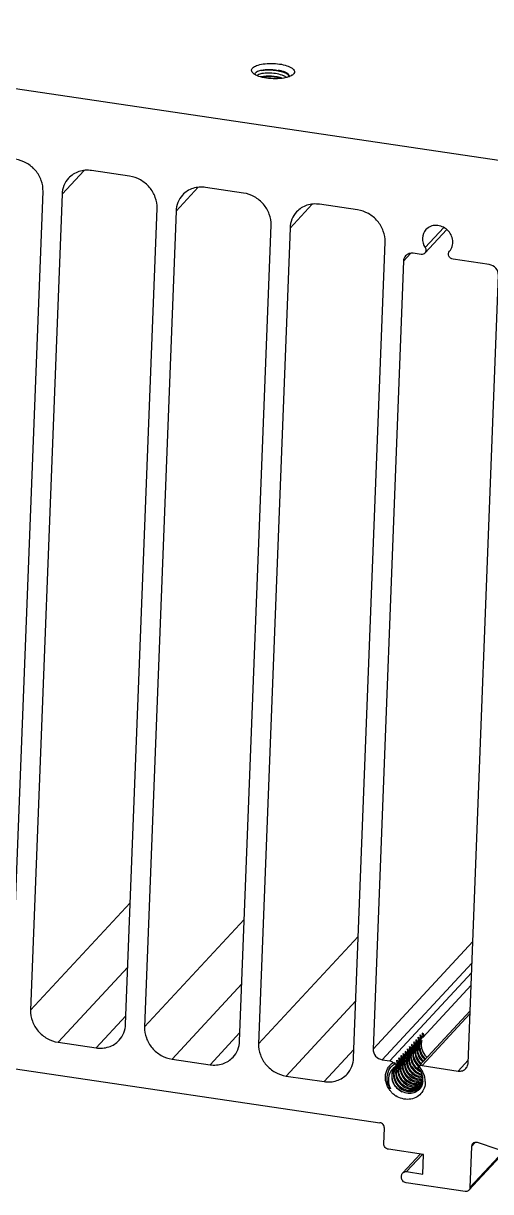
# Model space of a CAD drawing. Extents: x -425 to 6552, y -3049 to 3105.
# Drawn here: x 223.07 to 241.79, y -2749.71 to -2702.91 of the extents above; entities that cross this region are included whole.
import ezdxf

# ---------------------------------------------------------------- set-up
doc = ezdxf.new("R2010")
doc.units = 0
doc.layers.get('0').update_dxf_attribs({"linetype": 'CONTINUOUS'})

msp = doc.modelspace()

# ---------------------------------------------------------------- linework, layer by layer
at = {"color": 7, "linetype": 'CONTINUOUS'}
for p, q in [((245.513, -2708.902), (194.127, -2701.299)), ((233.889, -2704.938), (233.861, -2704.964)), ((224.617, -2709.754), (225.504, -2708.799)), ((227.325, -2709.028), (225.803, -2708.803)), ((229.185, -2710.43), (230.072, -2709.475)), ((231.893, -2709.704), (230.37, -2709.479)), ((222.598, -2742.325), (223.856, -2709.642)), ((224.617, -2709.754), (223.359, -2742.438)), ((227.165, -2743.001), (228.424, -2710.318)), ((229.185, -2710.43), (227.926, -2743.114)), ((233.753, -2711.106), (234.639, -2710.151)), ((236.46, -2710.38), (234.938, -2710.155)), ((231.733, -2743.677), (232.991, -2710.993)), ((233.753, -2711.106), (232.494, -2743.789)), ((239.153, -2712.113), (240.033, -2711.166)), ((239.164, -2711.889), (239.912, -2711.083)), ((236.3, -2744.353), (237.559, -2711.669)), ((238.295, -2712.436), (238.589, -2712.119)), ((238.999, -2712.164), (238.69, -2712.118)), ((241.735, -2712.569), (240.284, -2712.354)), ((238.295, -2712.436), (237.08, -2743.998)), ((240.886, -2744.562), (242.102, -2712.999)), ((223.359, -2742.438), (227.353, -2738.135)), ((227.926, -2743.114), (231.92, -2738.811)), ((232.494, -2743.789), (236.488, -2739.486)), ((237.08, -2743.998), (241.073, -2739.695)), ((224.458, -2743.727), (227.253, -2740.715)), ((237.446, -2744.428), (241.04, -2740.556)), ((199.285, -2741.318), (237.349, -2746.95)), ((229.025, -2744.403), (231.821, -2741.391)), ((237.755, -2744.474), (241.025, -2740.951)), ((239.066, -2743.535), (241.006, -2741.444)), ((233.593, -2745.079), (236.388, -2742.067)), ((225.98, -2743.953), (227.178, -2742.662)), ((238.933, -2744.664), (240.966, -2742.473)), ((239.04, -2744.664), (240.962, -2742.593)), ((224.458, -2743.727), (225.98, -2743.953)), ((230.548, -2744.628), (231.746, -2743.338)), ((238.977, -2743.717), (239.033, -2743.656)), ((235.115, -2745.304), (236.314, -2744.013)), ((229.025, -2744.403), (230.548, -2744.628)), ((237.446, -2744.428), (237.755, -2744.474)), ((239.04, -2744.664), (240.491, -2744.879)), ((240.491, -2744.879), (240.89, -2744.449)), ((233.593, -2745.079), (235.115, -2745.304)), ((237.508, -2747.799), (237.532, -2747.164)), ((241.026, -2747.897), (240.962, -2749.55)), ((241.026, -2747.897), (241.173, -2747.738)), ((244.701, -2748.921), (241.259, -2747.747)), ((239.099, -2748.223), (237.691, -2748.014)), ((238.268, -2748.962), (238.972, -2748.204)), ((238.422, -2748.911), (239.065, -2748.218)), ((239.069, -2749.007), (239.099, -2748.223)), ((240.918, -2749.658), (242.348, -2748.118)), ((240.962, -2749.55), (242.305, -2748.103)), ((238.221, -2749.145), (238.224, -2749.07)), ((240.764, -2749.709), (238.404, -2749.36)), ((238.422, -2748.911), (239.069, -2749.007))]:
    msp.add_line(p, q, dxfattribs=at)
for centre, radius, start, end in [((232.501, -2704.657), 0.336, 227.042, 230.5101), ((233.15, -2705.857), 1.074, 71.3707, 75.0845), ((232.753, -2705.741), 0.723, 103.5288, 105.7057), ((232.808, -2706.453), 1.417, 97.8825, 98.9152), ((233.1, -2705.918), 0.991, 66.3697, 70.0928), ((233.327, -2705.476), 0.493, 54.9294, 56.7134), ((233.649, -2704.697), 0.341, 304.6577, 308.5224), ((238.452, -2743.797), 0.272, 11.0944, 18.2048), ((238.437, -2743.8), 0.287, 4.5144, 11.1139), ((238.537, -2743.705), 0.272, 11.0944, 18.2048), ((238.522, -2743.708), 0.287, 4.5144, 11.1139), ((238.518, -2743.708), 0.292, 358.1952, 4.5278), ((239.302, -2744.083), 0.546, 138.2191, 145.6868), ((239.405, -2744.002), 0.567, 153.7167, 161.2635), ((238.623, -2743.612), 0.272, 11.0944, 18.2048), ((238.608, -2743.615), 0.287, 4.5144, 11.1139), ((238.603, -2743.616), 0.292, 358.1952, 4.5278), ((238.78, -2743.616), 0.155, 318.1611, 326.9973), ((239.401, -2743.999), 0.562, 146.0957, 153.7205), ((239.388, -2743.991), 0.546, 138.2236, 146.0998), ((239.537, -2743.883), 0.584, 163.4922, 171.0088), ((238.708, -2743.52), 0.272, 11.0944, 18.2048), ((238.693, -2743.523), 0.287, 4.5144, 11.1139), ((238.689, -2743.524), 0.292, 358.1952, 4.5278), ((238.865, -2743.524), 0.155, 318.1611, 326.9973), ((239.623, -2743.827), 0.615, 170.9987, 178.1408), ((239.593, -2743.822), 0.584, 163.4922, 171.0088), ((238.794, -2743.428), 0.272, 11.0944, 18.2048), ((238.776, -2743.432), 0.29, 358.1774, 11.0788), ((238.95, -2743.431), 0.156, 318.1759, 324.9373), ((239.852, -2743.795), 0.0818, 140.9079, 151.2893), ((239.937, -2743.703), 0.0818, 140.9079, 151.2893), ((240.022, -2743.611), 0.0818, 140.9079, 151.2893), ((240.108, -2743.518), 0.0818, 140.9079, 151.2893), ((238.024, -2744.257), 0.272, 11.0944, 18.2048), ((238.01, -2744.26), 0.287, 4.5144, 11.1139), ((238.111, -2744.165), 0.271, 12.9465, 18.2282), ((238.1, -2744.167), 0.282, 7.9361, 12.9542), ((238.094, -2744.168), 0.288, 3.0847, 7.9421), ((238.875, -2744.543), 0.546, 138.2199, 145.7726), ((238.973, -2744.46), 0.562, 145.0055, 158.2712), ((238.195, -2744.073), 0.272, 11.0944, 18.2048), ((238.178, -2744.076), 0.29, 358.1774, 11.0788), ((238.352, -2744.076), 0.155, 318.1611, 326.9973), ((239.006, -2744.43), 0.566, 153.1661, 160.5605), ((239.074, -2744.373), 0.578, 160.5947, 167.9265), ((238.961, -2744.451), 0.547, 138.2125, 144.98), ((239.125, -2744.347), 0.601, 167.9059, 175.0184), ((239.062, -2744.369), 0.566, 153.1661, 160.5605), ((239.103, -2744.342), 0.578, 160.5913, 167.9046), ((238.282, -2743.981), 0.271, 12.9553, 18.2283), ((238.271, -2743.983), 0.282, 7.9501, 12.963), ((238.265, -2743.984), 0.288, 3.1011, 7.9561), ((238.438, -2743.984), 0.155, 318.161, 327.0537), ((239.058, -2744.367), 0.561, 145.7706, 153.1691), ((239.092, -2744.338), 0.566, 153.1693, 160.5574), ((239.182, -2744.286), 0.601, 167.9059, 175.0184), ((239.046, -2744.359), 0.546, 138.2199, 145.7737), ((239.159, -2744.281), 0.578, 160.5913, 167.9046), ((239.231, -2744.256), 0.621, 175.7737, 182.7268), ((239.216, -2744.255), 0.606, 171.3808, 175.7633), ((239.148, -2744.277), 0.566, 153.1693, 160.5574), ((239.206, -2744.254), 0.595, 168.6426, 171.3757), ((239.19, -2744.25), 0.579, 161.2794, 168.6624), ((238.366, -2743.889), 0.272, 11.0944, 18.2048), ((238.351, -2743.892), 0.287, 4.5144, 11.1139), ((238.347, -2743.892), 0.292, 358.1952, 4.5278), ((238.523, -2743.892), 0.155, 318.1611, 326.9973), ((239.178, -2744.247), 0.567, 153.7025, 161.244), ((239.144, -2744.275), 0.561, 145.7751, 153.1724), ((239.287, -2744.195), 0.621, 175.7737, 182.7268), ((239.269, -2744.194), 0.602, 168.6634, 175.774), ((239.246, -2744.189), 0.579, 161.2794, 168.6624), ((239.132, -2744.267), 0.546, 138.2201, 145.7782), ((239.313, -2744.164), 0.617, 174.6337, 181.5462), ((239.234, -2744.186), 0.567, 153.7025, 161.244), ((239.295, -2744.162), 0.6, 167.5837, 174.6338), ((239.273, -2744.157), 0.577, 160.3396, 167.5824), ((238.432, -2743.8), 0.292, 358.1952, 4.5278), ((238.609, -2743.8), 0.155, 318.1611, 326.9973), ((239.23, -2744.184), 0.562, 146.0878, 153.7063), ((239.369, -2744.103), 0.617, 174.6337, 181.5462), ((239.392, -2744.102), 0.64, 181.566, 188.2824), ((239.352, -2744.101), 0.6, 167.5837, 174.6338), ((239.217, -2744.175), 0.546, 138.2235, 146.0919), ((239.33, -2744.097), 0.577, 160.3396, 167.5824), ((239.402, -2744.072), 0.621, 175.8004, 182.7552), ((239.425, -2744.071), 0.644, 182.7747, 189.5253), ((239.384, -2744.071), 0.603, 168.6872, 175.8007), ((239.318, -2744.093), 0.565, 152.9968, 160.3067), ((239.361, -2744.066), 0.579, 161.2989, 168.6862), ((238.694, -2743.708), 0.155, 318.1611, 326.9973), ((239.349, -2744.062), 0.567, 153.7167, 161.2635), ((239.314, -2744.091), 0.56, 145.6839, 152.9997), ((239.458, -2744.011), 0.621, 175.8004, 182.7552), ((239.481, -2744.01), 0.644, 182.7747, 189.5253), ((239.44, -2744.01), 0.603, 168.6872, 175.8007), ((239.417, -2744.005), 0.579, 161.2989, 168.6862), ((239.485, -2743.98), 0.618, 175.023, 182.0215), ((239.508, -2743.979), 0.641, 182.0419, 188.8452), ((239.467, -2743.978), 0.601, 167.899, 175.0232), ((239.445, -2743.973), 0.578, 160.5778, 167.8977), ((239.541, -2743.919), 0.618, 175.023, 182.0215), ((239.564, -2743.918), 0.641, 182.0419, 188.8452), ((239.524, -2743.917), 0.601, 167.899, 175.0232), ((239.6, -2743.886), 0.648, 185.1293, 191.8781), ((239.424, -2744.255), 0.0818, 140.9085, 151.3392), ((239.51, -2744.163), 0.0818, 140.9079, 151.2893), ((239.595, -2744.071), 0.0818, 140.9087, 151.3506), ((239.681, -2743.979), 0.0818, 140.9079, 151.2893), ((239.766, -2743.887), 0.0818, 140.9079, 151.2893), ((238.25, -2745.109), 0.673, 137.9641, 145.2825), ((238.254, -2745.114), 0.679, 124.2276, 137.9534), ((238.249, -2745.107), 0.67, 122.9877, 124.1941), ((238.283, -2745.127), 0.632, 121.5589, 125.0032), ((238.316, -2745.196), 0.609, 123.2173, 130.406), ((237.678, -2744.627), 0.277, 8.0239, 18.1824), ((237.869, -2744.643), 0.122, 339.3692, 347.1504), ((238.448, -2745.004), 0.546, 138.2215, 145.9095), ((238.55, -2744.922), 0.566, 153.2014, 160.6428), ((237.768, -2744.533), 0.272, 11.0944, 18.2048), ((237.753, -2744.536), 0.287, 4.5144, 11.1139), ((237.924, -2744.536), 0.156, 318.1759, 324.9373), ((238.545, -2744.92), 0.561, 145.7786, 153.2044), ((238.579, -2744.891), 0.566, 153.6038, 160.5234), ((238.533, -2744.912), 0.546, 138.22, 145.7815), ((238.646, -2744.834), 0.577, 160.5567, 167.8599), ((238.699, -2744.807), 0.601, 168.0609, 175.27), ((238.635, -2744.83), 0.566, 153.1458, 160.523), ((238.676, -2744.802), 0.578, 160.6659, 168.0595), ((237.853, -2744.441), 0.272, 11.0944, 18.2048), ((237.839, -2744.444), 0.287, 4.5144, 11.1139), ((237.834, -2744.445), 0.292, 358.1952, 4.5278), ((238.011, -2744.444), 0.155, 318.1611, 326.9973), ((238.631, -2744.828), 0.561, 145.7628, 153.1489), ((238.664, -2744.799), 0.566, 153.1938, 160.631), ((238.755, -2744.746), 0.601, 168.0609, 175.2701), ((238.619, -2744.82), 0.546, 138.2199, 145.7658), ((238.732, -2744.742), 0.578, 160.666, 168.0596), ((238.801, -2744.716), 0.618, 174.957, 181.9239), ((238.783, -2744.715), 0.6, 167.8556, 174.9572), ((238.721, -2744.738), 0.566, 153.1938, 160.631), ((238.761, -2744.71), 0.577, 160.553, 167.8543), ((237.94, -2744.349), 0.271, 12.937, 18.2281), ((237.929, -2744.351), 0.282, 7.9208, 12.9447), ((237.923, -2744.352), 0.288, 3.0666, 7.9269), ((238.096, -2744.352), 0.155, 318.1608, 327.1516), ((238.716, -2744.736), 0.561, 145.7748, 153.1968), ((238.75, -2744.707), 0.566, 153.1436, 160.5194), ((238.857, -2744.656), 0.618, 174.957, 181.9239), ((238.88, -2744.655), 0.641, 181.9442, 188.7231), ((238.84, -2744.654), 0.6, 167.8556, 174.9572), ((238.704, -2744.727), 0.546, 138.22, 145.7777), ((238.817, -2744.649), 0.577, 160.553, 167.8543), ((238.887, -2744.624), 0.618, 175.0563, 182.032), ((238.909, -2744.623), 0.641, 182.0519, 188.7922), ((238.869, -2744.623), 0.601, 167.9241, 175.0567), ((238.806, -2744.646), 0.566, 153.1436, 160.5194), ((238.846, -2744.618), 0.578, 160.5919, 167.9229), ((238.005, -2744.261), 0.292, 358.1952, 4.5278), ((238.182, -2744.26), 0.155, 318.1611, 326.9973), ((238.802, -2744.643), 0.561, 145.7618, 153.1467), ((238.835, -2744.614), 0.566, 153.1642, 160.5577), ((238.943, -2744.564), 0.618, 175.0563, 182.032), ((238.966, -2744.563), 0.641, 182.0519, 188.7922), ((238.925, -2744.562), 0.601, 167.9241, 175.0567), ((238.79, -2744.635), 0.546, 138.2199, 145.7649), ((238.903, -2744.557), 0.578, 160.5919, 167.9229), ((238.961, -2744.532), 0.607, 171.3161, 177.6315), ((238.98, -2744.532), 0.626, 177.6452, 183.8167), ((239.002, -2744.531), 0.648, 183.8146, 189.8298), ((238.891, -2744.554), 0.566, 153.1642, 160.5577), ((238.267, -2744.168), 0.155, 318.1609, 327.1027), ((238.887, -2744.551), 0.561, 145.7696, 153.1672), ((239.036, -2744.472), 0.626, 177.6452, 183.8167), ((239.017, -2744.471), 0.607, 171.3161, 177.6315), ((239.058, -2744.47), 0.648, 183.8146, 189.8298), ((239.002, -2744.469), 0.592, 164.8878, 171.3159), ((239.072, -2744.468), 0.662, 189.8275, 195.7624), ((238.983, -2744.463), 0.572, 158.3008, 164.8865), ((239.058, -2744.44), 0.618, 175.0606, 182.0373), ((239.08, -2744.439), 0.641, 182.0572, 188.7996), ((239.04, -2744.439), 0.601, 167.9278, 175.061), ((239.114, -2744.433), 0.676, 188.8404, 201.8033), ((239.017, -2744.434), 0.578, 160.5947, 167.9265), ((239.114, -2744.379), 0.618, 175.0606, 182.0373), ((239.137, -2744.378), 0.641, 182.0572, 188.7996), ((239.096, -2744.378), 0.601, 167.9278, 175.061), ((239.171, -2744.373), 0.676, 188.8404, 201.8033), ((239.143, -2744.348), 0.618, 175.0182, 181.9955), ((239.166, -2744.347), 0.641, 182.016, 188.8036), ((239.2, -2744.36), 0.707, 201.8521, 214.5339), ((239.199, -2744.287), 0.618, 175.0182, 181.9955), ((239.222, -2744.286), 0.641, 182.016, 188.8036), ((239.235, -2744.327), 0.713, 208.2782, 233.3516), ((239.31, -2744.194), 0.644, 182.7463, 189.4966), ((239.344, -2744.188), 0.678, 189.5358, 202.5049), ((239.383, -2744.153), 0.689, 194.844, 207.5842), ((239.407, -2744.14), 0.716, 207.5779, 227.96), ((239.463, -2744.08), 0.716, 213.7622, 227.4517), ((239.493, -2744.048), 0.716, 215.17, 227.7525), ((239.004, -2744.825), 0.161, 121.3278, 126.9306), ((238.997, -2744.716), 0.0818, 140.9079, 151.2893), ((239.011, -2744.851), 0.189, 89.1195, 96.4696), ((239.578, -2743.956), 0.716, 215.0775, 228.0494), ((239.082, -2744.624), 0.0818, 140.9079, 151.2893), ((239.549, -2743.987), 0.716, 221.4658, 227.7525), ((239.011, -2744.856), 0.194, 81.5778, 89.1283), ((239.665, -2743.864), 0.717, 217.3295, 223.5794), ((239.168, -2744.531), 0.0818, 140.9079, 151.2893), ((239.662, -2743.866), 0.713, 223.5936, 227.9334), ((239.721, -2743.803), 0.717, 217.3295, 223.5794), ((239.253, -2744.439), 0.0818, 140.9079, 151.2893), ((239.718, -2743.806), 0.713, 223.5935, 227.8482), ((239.339, -2744.347), 0.0818, 140.9079, 151.2893), ((238.337, -2745.215), 0.637, 144.7589, 151.9898), ((238.328, -2745.209), 0.627, 130.4333, 144.7173), ((238.339, -2745.069), 0.51, 138.2503, 145.1409), ((238.465, -2745.014), 0.566, 153.3895, 160.8358), ((238.46, -2745.012), 0.561, 145.906, 153.3929), ((238.493, -2744.983), 0.566, 153.2014, 160.6428), ((238.602, -2744.932), 0.619, 175.291, 182.3571), ((238.584, -2744.931), 0.601, 168.0776, 175.2915), ((238.561, -2744.926), 0.578, 160.6778, 168.0763), ((238.63, -2744.901), 0.618, 174.9646, 181.9331), ((238.686, -2744.84), 0.618, 174.9646, 181.9331), ((238.709, -2744.839), 0.641, 181.9535, 188.7333), ((238.669, -2744.838), 0.6, 167.8612, 174.9648), ((238.717, -2744.809), 0.619, 175.2695, 182.3322), ((238.74, -2744.807), 0.642, 182.3531, 189.1938), ((238.773, -2744.748), 0.619, 175.2696, 182.3324), ((238.796, -2744.747), 0.642, 182.3532, 189.194), ((238.824, -2744.715), 0.641, 181.9442, 188.7231), ((239.125, -2744.445), 0.72, 212.9489, 224.579), ((239.152, -2744.415), 0.718, 220.8931, 233.8143), ((239.12, -2744.451), 0.713, 224.5429, 232.59), ((239.207, -2744.356), 0.716, 214.5231, 233.8265), ((239.113, -2744.459), 0.702, 232.6171, 236.3847), ((239.136, -2744.438), 0.69, 233.799, 245.7133), ((239.321, -2744.233), 0.715, 221.4391, 233.995), ((239.196, -2744.372), 0.697, 233.8171, 240.4098), ((239.226, -2744.339), 0.698, 233.3366, 239.7089), ((239.186, -2744.388), 0.677, 240.429, 247.0775), ((239.282, -2744.278), 0.698, 233.3366, 239.7089), ((239.087, -2744.517), 0.638, 250.1207, 260.9119), ((239.217, -2744.354), 0.68, 239.7274, 245.4829), ((238.303, -2745.279), 0.784, 35.3431, 42.2301), ((238.925, -2744.732), 0.04, 137.1566, 145.7529), ((239.311, -2744.247), 0.698, 233.9908, 239.6576), ((238.248, -2745.357), 0.933, 33.0168, 45.0775), ((239.182, -2744.398), 0.666, 247.0866, 249.6562), ((239.273, -2744.294), 0.68, 239.726, 246.1886), ((239.208, -2744.373), 0.659, 245.452, 255.1128), ((238.307, -2745.276), 0.78, 32.7331, 35.3449), ((239.174, -2744.421), 0.642, 249.6116, 258.9798), ((238.314, -2745.271), 0.771, 30.813, 32.7324), ((238.321, -2745.267), 0.763, 29.3656, 30.8123), ((238.337, -2745.258), 0.745, 24.9661, 29.3784), ((239.08, -2744.556), 0.599, 260.9497, 267.4509), ((238.359, -2745.248), 0.721, 18.9494, 24.9616), ((238.268, -2745.344), 0.91, 27.0439, 33.0285), ((238.381, -2745.241), 0.697, 12.8289, 18.9529), ((239.079, -2744.576), 0.578, 267.4839, 269.3781), ((238.413, -2745.233), 0.665, 6.5224, 12.8318), ((238.441, -2745.23), 0.636, 0.0443, 6.5069), ((238.292, -2745.332), 0.883, 20.8267, 27.0267), ((238.312, -2745.324), 0.862, 14.4581, 20.831), ((238.344, -2745.316), 0.828, 7.9943, 14.4614), ((238.824, -2744.831), 0.6, 260.4653, 267.4318), ((238.766, -2744.915), 0.576, 267.4277, 274.5722), ((238.823, -2744.855), 0.576, 267.4285, 274.5735), ((238.91, -2744.735), 0.604, 259.4528, 266.5042), ((238.769, -2744.946), 0.545, 274.5697, 282.0086), ((238.852, -2744.82), 0.58, 266.5004, 273.7485), ((238.664, -2745.108), 0.506, 289.7225, 297.5432), ((238.744, -2744.999), 0.523, 281.3842, 289.2682), ((238.693, -2745.075), 0.507, 289.2716, 297.3331), ((238.773, -2744.97), 0.521, 282.0384, 289.7157), ((238.854, -2744.852), 0.548, 273.7453, 281.3268), ((238.994, -2744.648), 0.598, 260.7179, 267.7548), ((238.937, -2744.733), 0.575, 267.7522, 274.9056), ((238.749, -2745.015), 0.507, 289.2716, 297.3331), ((238.592, -2745.223), 0.479, 317.1325, 319.572), ((238.779, -2744.984), 0.506, 289.7193, 297.5413), ((238.858, -2744.876), 0.523, 281.3584, 289.2476), ((238.994, -2744.672), 0.575, 267.7522, 274.9056), ((238.756, -2745.028), 0.492, 297.3544, 301.898), ((238.94, -2744.763), 0.544, 274.9034, 282.3434), ((239.023, -2744.643), 0.572, 267.4701, 274.1615), ((238.834, -2744.92), 0.509, 289.7316, 294.1785), ((238.914, -2744.814), 0.524, 281.3635, 287.4326), ((238.862, -2744.886), 0.513, 289.2685, 291.5485), ((238.995, -2744.694), 0.552, 274.9295, 278.5486), ((238.466, -2745.23), 0.612, 353.4452, 0.0462), ((238.374, -2745.312), 0.798, 1.3554, 7.9773), ((238.501, -2745.083), 0.941, 224.8816, 236.8193), ((238.578, -2745.198), 0.508, 288.836, 296.6525)]:
    msp.add_arc(centre, radius, start, end, dxfattribs=at)
for points, knots in [([(232.272, -2704.902), (232.242, -2704.875), (232.189, -2704.804), (232.228, -2704.722), (232.253, -2704.695)], [0, 0, 0, 0, 0.522448, 1, 1, 1, 1]), ([(232.253, -2704.695), (232.296, -2704.649), (232.439, -2704.578), (232.694, -2704.521), (233.004, -2704.502), (233.324, -2704.525), (233.606, -2704.586), (233.799, -2704.668), (233.897, -2704.752), (233.933, -2704.816), (233.93, -2704.885), (233.905, -2704.921), (233.889, -2704.938)], [0, 0, 0, 0, 0.098694, 0.23886, 0.406252, 0.579295, 0.735178, 0.855132, 0.899073, 0.933923, 0.965052, 1, 1, 1, 1]), ([(232.395, -2704.862), (232.401, -2704.857), (232.433, -2704.833), (232.469, -2704.817), (232.498, -2704.807)], [0, 0, 0, 0, 0.214669, 1, 1, 1, 1]), ([(233.438, -2704.987), (233.352, -2704.955), (233.167, -2704.912), (232.894, -2704.89), (232.653, -2704.907), (232.509, -2704.945), (232.457, -2704.977)], [0, 0, 0, 0, 0.274614, 0.563592, 0.81871, 1, 1, 1, 1]), ([(232.498, -2704.807), (232.61, -2704.766), (232.875, -2704.737), (233.137, -2704.758), (233.277, -2704.788)], [0, 0, 0, 0, 0.455293, 1, 1, 1, 1]), ([(232.593, -2704.792), (232.754, -2704.767), (233.084, -2704.766), (233.409, -2704.829), (233.561, -2704.888)], [0, 0, 0, 0, 0.498329, 1, 1, 1, 1]), ([(233.514, -2704.865), (233.497, -2704.857), (233.42, -2704.825), (233.339, -2704.802), (233.277, -2704.788)], [0, 0, 0, 0, 0.231608, 1, 1, 1, 1]), ([(233.426, -2704.819), (233.414, -2704.816), (233.365, -2704.803), (233.315, -2704.794), (233.277, -2704.788)], [0, 0, 0, 0, 0.240811, 1, 1, 1, 1]), ([(233.648, -2704.914), (233.638, -2704.906), (233.589, -2704.876), (233.535, -2704.854), (233.493, -2704.839)], [0, 0, 0, 0, 0.217945, 1, 1, 1, 1]), ([(233.635, -2704.936), (233.626, -2704.929), (233.589, -2704.902), (233.547, -2704.88), (233.514, -2704.865)], [0, 0, 0, 0, 0.227576, 1, 1, 1, 1]), ([(233.578, -2705.081), (233.472, -2705.105), (233.243, -2705.131), (232.903, -2705.12), (232.59, -2705.064), (232.402, -2704.993), (232.329, -2704.946)], [0, 0, 0, 0, 0.256655, 0.53593, 0.795993, 1, 1, 1, 1]), ([(232.584, -2705.038), (232.721, -2705.005), (233.017, -2704.998), (233.308, -2705.049), (233.45, -2705.103)], [0, 0, 0, 0, 0.481009, 1, 1, 1, 1]), ([(232.613, -2705.049), (232.746, -2705.031), (233.02, -2705.028), (233.29, -2705.07), (233.424, -2705.107)], [0, 0, 0, 0, 0.490127, 1, 1, 1, 1]), ([(233.712, -2705.042), (233.701, -2705.046), (233.658, -2705.061), (233.613, -2705.073), (233.578, -2705.081)], [0, 0, 0, 0, 0.235494, 1, 1, 1, 1]), ([(233.696, -2705), (233.692, -2704.994), (233.675, -2704.97), (233.653, -2704.95), (233.635, -2704.936)], [0, 0, 0, 0, 0.22857, 1, 1, 1, 1]), ([(233.706, -2704.971), (233.703, -2704.966), (233.686, -2704.944), (233.665, -2704.926), (233.648, -2704.914)], [0, 0, 0, 0, 0.222632, 1, 1, 1, 1]), ([(233.816, -2704.994), (233.808, -2704.999), (233.775, -2705.017), (233.739, -2705.032), (233.712, -2705.042)], [0, 0, 0, 0, 0.230864, 1, 1, 1, 1]), ([(223.856, -2709.642), (223.862, -2709.493), (223.811, -2709.185), (223.572, -2708.781), (223.208, -2708.48), (222.909, -2708.375), (222.757, -2708.352)], [0, 0, 0, 0, 0.243438, 0.495559, 0.750229, 1, 1, 1, 1]), ([(224.88, -2709.107), (224.8, -2709.193), (224.671, -2709.398), (224.622, -2709.635), (224.617, -2709.754)], [0, 0, 0, 0, 0.493994, 1, 1, 1, 1]), ([(225.803, -2708.803), (225.634, -2708.778), (225.287, -2708.8), (224.991, -2708.987), (224.88, -2709.107)], [0, 0, 0, 0, 0.510512, 1, 1, 1, 1]), ([(228.424, -2710.318), (228.43, -2710.169), (228.378, -2709.86), (228.139, -2709.457), (227.776, -2709.156), (227.476, -2709.051), (227.325, -2709.028)], [0, 0, 0, 0, 0.243438, 0.495559, 0.750229, 1, 1, 1, 1]), ([(230.37, -2709.479), (230.202, -2709.454), (229.855, -2709.476), (229.559, -2709.663), (229.447, -2709.783)], [0, 0, 0, 0, 0.510512, 1, 1, 1, 1]), ([(229.447, -2709.783), (229.368, -2709.869), (229.238, -2710.074), (229.19, -2710.311), (229.185, -2710.43)], [0, 0, 0, 0, 0.493994, 1, 1, 1, 1]), ([(232.991, -2710.993), (232.997, -2710.844), (232.946, -2710.536), (232.707, -2710.133), (232.343, -2709.831), (232.044, -2709.726), (231.893, -2709.704)], [0, 0, 0, 0, 0.243438, 0.495559, 0.750229, 1, 1, 1, 1]), ([(234.015, -2710.459), (233.936, -2710.544), (233.806, -2710.749), (233.757, -2710.987), (233.753, -2711.106)], [0, 0, 0, 0, 0.493994, 1, 1, 1, 1]), ([(234.938, -2710.155), (234.769, -2710.13), (234.422, -2710.152), (234.126, -2710.339), (234.015, -2710.459)], [0, 0, 0, 0, 0.510512, 1, 1, 1, 1]), ([(237.559, -2711.669), (237.565, -2711.52), (237.513, -2711.212), (237.275, -2710.809), (236.911, -2710.507), (236.612, -2710.402), (236.46, -2710.38)], [0, 0, 0, 0, 0.243438, 0.495559, 0.750229, 1, 1, 1, 1]), ([(239.198, -2711.17), (239.115, -2711.26), (239.012, -2711.519), (239.093, -2711.779), (239.164, -2711.889)], [0, 0, 0, 0, 0.483335, 1, 1, 1, 1]), ([(240.143, -2712.034), (240.192, -2711.978), (240.268, -2711.841), (240.295, -2711.523), (240.092, -2711.139), (239.692, -2710.971), (239.378, -2711.027), (239.248, -2711.116), (239.198, -2711.17)], [0, 0, 0, 0, 0.119522, 0.243084, 0.500332, 0.757252, 0.880592, 1, 1, 1, 1]), ([(239.164, -2711.889), (239.186, -2711.923), (239.211, -2712.005), (239.179, -2712.085), (239.153, -2712.113)], [0, 0, 0, 0, 0.516819, 1, 1, 1, 1]), ([(238.383, -2712.22), (238.343, -2712.263), (238.306, -2712.338), (238.296, -2712.416), (238.295, -2712.436)], [0, 0, 0, 0, 0.744521, 1, 1, 1, 1]), ([(238.69, -2712.118), (238.634, -2712.11), (238.519, -2712.118), (238.42, -2712.18), (238.383, -2712.22)], [0, 0, 0, 0, 0.510296, 1, 1, 1, 1]), ([(239.153, -2712.113), (239.135, -2712.133), (239.085, -2712.165), (239.028, -2712.168), (238.999, -2712.164)], [0, 0, 0, 0, 0.489949, 1, 1, 1, 1]), ([(240.284, -2712.354), (240.249, -2712.349), (240.179, -2712.319), (240.111, -2712.232), (240.092, -2712.125), (240.121, -2712.058), (240.143, -2712.034)], [0, 0, 0, 0, 0.256755, 0.516335, 0.764887, 1, 1, 1, 1]), ([(242.102, -2712.999), (242.105, -2712.899), (242.028, -2712.692), (241.836, -2712.584), (241.735, -2712.569)], [0, 0, 0, 0, 0.495246, 1, 1, 1, 1]), ([(223.359, -2742.438), (223.353, -2742.587), (223.404, -2742.895), (223.643, -2743.299), (224.007, -2743.6), (224.306, -2743.705), (224.458, -2743.727)], [0, 0, 0, 0, 0.243438, 0.495559, 0.750229, 1, 1, 1, 1]), ([(226.903, -2743.648), (226.982, -2743.563), (227.112, -2743.358), (227.161, -2743.121), (227.165, -2743.001)], [0, 0, 0, 0, 0.493994, 1, 1, 1, 1]), ([(227.926, -2743.114), (227.921, -2743.263), (227.972, -2743.571), (228.211, -2743.974), (228.575, -2744.276), (228.874, -2744.381), (229.025, -2744.403)], [0, 0, 0, 0, 0.243438, 0.495559, 0.750229, 1, 1, 1, 1]), ([(225.98, -2743.953), (226.149, -2743.978), (226.496, -2743.955), (226.792, -2743.768), (226.903, -2743.648)], [0, 0, 0, 0, 0.510512, 1, 1, 1, 1]), ([(231.47, -2744.324), (231.55, -2744.239), (231.68, -2744.034), (231.728, -2743.796), (231.733, -2743.677)], [0, 0, 0, 0, 0.493994, 1, 1, 1, 1]), ([(238.71, -2743.712), (238.733, -2743.733), (238.771, -2743.789), (238.756, -2743.858), (238.739, -2743.884)], [0, 0, 0, 0, 0.496089, 1, 1, 1, 1]), ([(238.796, -2743.619), (238.818, -2743.641), (238.857, -2743.697), (238.841, -2743.766), (238.824, -2743.792)], [0, 0, 0, 0, 0.496089, 1, 1, 1, 1]), ([(238.881, -2743.527), (238.904, -2743.549), (238.942, -2743.605), (238.927, -2743.673), (238.91, -2743.7)], [0, 0, 0, 0, 0.496089, 1, 1, 1, 1]), ([(238.967, -2743.435), (238.989, -2743.457), (239.027, -2743.513), (239.012, -2743.581), (238.995, -2743.608)], [0, 0, 0, 0, 0.496089, 1, 1, 1, 1]), ([(239.052, -2743.343), (239.075, -2743.365), (239.114, -2743.423), (239.096, -2743.494), (239.077, -2743.52)], [0, 0, 0, 0, 0.494321, 1, 1, 1, 1]), ([(232.494, -2743.789), (232.488, -2743.938), (232.54, -2744.247), (232.778, -2744.65), (233.142, -2744.952), (233.442, -2745.057), (233.593, -2745.079)], [0, 0, 0, 0, 0.243438, 0.495559, 0.750229, 1, 1, 1, 1]), ([(237.08, -2743.998), (237.076, -2744.098), (237.154, -2744.306), (237.346, -2744.413), (237.446, -2744.428)], [0, 0, 0, 0, 0.495246, 1, 1, 1, 1]), ([(238.283, -2744.172), (238.305, -2744.193), (238.344, -2744.249), (238.328, -2744.318), (238.311, -2744.345)], [0, 0, 0, 0, 0.496089, 1, 1, 1, 1]), ([(238.368, -2744.08), (238.391, -2744.101), (238.429, -2744.157), (238.414, -2744.226), (238.397, -2744.252)], [0, 0, 0, 0, 0.496155, 1, 1, 1, 1]), ([(238.454, -2743.988), (238.476, -2744.009), (238.515, -2744.065), (238.499, -2744.134), (238.482, -2744.16)], [0, 0, 0, 0, 0.496089, 1, 1, 1, 1]), ([(238.539, -2743.896), (238.562, -2743.917), (238.6, -2743.973), (238.585, -2744.042), (238.568, -2744.068)], [0, 0, 0, 0, 0.49613, 1, 1, 1, 1]), ([(238.625, -2743.804), (238.647, -2743.825), (238.686, -2743.881), (238.67, -2743.95), (238.653, -2743.976)], [0, 0, 0, 0, 0.496089, 1, 1, 1, 1]), ([(238.931, -2744.017), (238.949, -2744.133), (239.018, -2744.286), (239.126, -2744.401), (239.156, -2744.428)], [0, 0, 0, 0, 0.746634, 1, 1, 1, 1]), ([(230.548, -2744.628), (230.716, -2744.653), (231.063, -2744.631), (231.359, -2744.444), (231.47, -2744.324)], [0, 0, 0, 0, 0.510512, 1, 1, 1, 1]), ([(236.038, -2745), (236.118, -2744.914), (236.247, -2744.709), (236.296, -2744.472), (236.3, -2744.353)], [0, 0, 0, 0, 0.493994, 1, 1, 1, 1]), ([(237.884, -2744.544), (237.891, -2744.547), (237.915, -2744.559), (237.938, -2744.574), (237.952, -2744.588)], [0, 0, 0, 0, 0.267605, 1, 1, 1, 1]), ([(237.941, -2744.54), (237.959, -2744.557), (237.988, -2744.597), (237.993, -2744.648), (237.988, -2744.671)], [0, 0, 0, 0, 0.50837, 1, 1, 1, 1]), ([(238.027, -2744.448), (238.05, -2744.47), (238.089, -2744.528), (238.07, -2744.599), (238.052, -2744.625)], [0, 0, 0, 0, 0.494321, 1, 1, 1, 1]), ([(238.112, -2744.356), (238.135, -2744.378), (238.173, -2744.434), (238.157, -2744.502), (238.14, -2744.529)], [0, 0, 0, 0, 0.496089, 1, 1, 1, 1]), ([(238.198, -2744.264), (238.22, -2744.285), (238.258, -2744.341), (238.243, -2744.41), (238.226, -2744.436)], [0, 0, 0, 0, 0.496175, 1, 1, 1, 1]), ([(238.332, -2744.661), (238.348, -2744.763), (238.43, -2744.964), (238.59, -2745.11), (238.681, -2745.162)], [0, 0, 0, 0, 0.498556, 1, 1, 1, 1]), ([(238.589, -2744.384), (238.602, -2744.473), (238.667, -2744.647), (238.793, -2744.784), (238.865, -2744.838)], [0, 0, 0, 0, 0.49747, 1, 1, 1, 1]), ([(238.785, -2744.706), (238.759, -2744.677), (238.667, -2744.554), (238.616, -2744.4), (238.611, -2744.286)], [0, 0, 0, 0, 0.254691, 1, 1, 1, 1]), ([(240.799, -2744.777), (240.838, -2744.735), (240.876, -2744.66), (240.885, -2744.582), (240.886, -2744.562)], [0, 0, 0, 0, 0.744521, 1, 1, 1, 1]), ([(235.115, -2745.304), (235.284, -2745.329), (235.631, -2745.307), (235.927, -2745.12), (236.038, -2745)], [0, 0, 0, 0, 0.510512, 1, 1, 1, 1]), ([(237.597, -2745.332), (237.571, -2745.229), (237.559, -2745.013), (237.638, -2744.811), (237.697, -2744.726)], [0, 0, 0, 0, 0.51026, 1, 1, 1, 1]), ([(237.771, -2745.587), (237.703, -2745.477), (237.614, -2745.227), (237.659, -2744.962), (237.714, -2744.85)], [0, 0, 0, 0, 0.512126, 1, 1, 1, 1]), ([(237.775, -2744.916), (237.721, -2745.016), (237.667, -2745.25), (237.723, -2745.481), (237.771, -2745.587)], [0, 0, 0, 0, 0.492873, 1, 1, 1, 1]), ([(237.92, -2744.777), (237.867, -2744.853), (237.801, -2745.042), (237.835, -2745.237), (237.871, -2745.327)], [0, 0, 0, 0, 0.48751, 1, 1, 1, 1]), ([(237.883, -2745.315), (237.856, -2745.242), (237.826, -2745.088), (237.855, -2744.933), (237.883, -2744.864)], [0, 0, 0, 0, 0.50798, 1, 1, 1, 1]), ([(237.899, -2744.973), (237.892, -2745.061), (237.917, -2745.244), (238.009, -2745.402), (238.069, -2745.47)], [0, 0, 0, 0, 0.493508, 1, 1, 1, 1]), ([(238.103, -2745.445), (238.042, -2745.377), (237.947, -2745.217), (237.921, -2745.031), (237.928, -2744.942)], [0, 0, 0, 0, 0.506519, 1, 1, 1, 1]), ([(237.983, -2744.958), (237.987, -2745.048), (238.034, -2745.23), (238.147, -2745.379), (238.216, -2745.441)], [0, 0, 0, 0, 0.495429, 1, 1, 1, 1]), ([(238.719, -2745.582), (238.548, -2745.594), (238.183, -2745.451), (238.018, -2745.098), (238.012, -2744.922)], [0, 0, 0, 0, 0.492418, 1, 1, 1, 1]), ([(238.076, -2744.936), (238.099, -2745.088), (238.254, -2745.376), (238.553, -2745.513), (238.702, -2745.522)], [0, 0, 0, 0, 0.506437, 1, 1, 1, 1]), ([(238.74, -2745.491), (238.591, -2745.484), (238.288, -2745.351), (238.13, -2745.062), (238.106, -2744.91)], [0, 0, 0, 0, 0.493039, 1, 1, 1, 1]), ([(238.162, -2744.849), (238.184, -2744.989), (238.322, -2745.256), (238.587, -2745.399), (238.724, -2745.422)], [0, 0, 0, 0, 0.504397, 1, 1, 1, 1]), ([(238.351, -2745.159), (238.33, -2745.134), (238.253, -2745.032), (238.205, -2744.907), (238.19, -2744.813)], [0, 0, 0, 0, 0.253316, 1, 1, 1, 1]), ([(238.247, -2744.752), (238.264, -2744.866), (238.33, -2745.014), (238.433, -2745.128), (238.462, -2745.155)], [0, 0, 0, 0, 0.746611, 1, 1, 1, 1]), ([(238.495, -2745.127), (238.466, -2745.101), (238.36, -2744.986), (238.293, -2744.836), (238.276, -2744.721)], [0, 0, 0, 0, 0.25342, 1, 1, 1, 1]), ([(238.816, -2745.398), (238.729, -2745.393), (238.553, -2745.342), (238.41, -2745.228), (238.351, -2745.159)], [0, 0, 0, 0, 0.490132, 1, 1, 1, 1]), ([(238.462, -2745.155), (238.486, -2745.177), (238.584, -2745.258), (238.706, -2745.311), (238.799, -2745.328)], [0, 0, 0, 0, 0.256088, 1, 1, 1, 1]), ([(238.997, -2745.215), (238.893, -2745.21), (238.681, -2745.143), (238.523, -2744.989), (238.464, -2744.897)], [0, 0, 0, 0, 0.489676, 1, 1, 1, 1]), ([(238.915, -2745.307), (238.877, -2745.305), (238.724, -2745.285), (238.58, -2745.206), (238.495, -2745.127)], [0, 0, 0, 0, 0.24397, 1, 1, 1, 1]), ([(240.491, -2744.879), (240.547, -2744.887), (240.663, -2744.88), (240.762, -2744.817), (240.799, -2744.777)], [0, 0, 0, 0, 0.510296, 1, 1, 1, 1]), ([(237.835, -2745.747), (237.806, -2745.718), (237.701, -2745.597), (237.627, -2745.448), (237.597, -2745.332)], [0, 0, 0, 0, 0.254125, 1, 1, 1, 1]), ([(238.069, -2745.47), (238.094, -2745.5), (238.203, -2745.606), (238.348, -2745.677), (238.459, -2745.697)], [0, 0, 0, 0, 0.25668, 1, 1, 1, 1]), ([(238.497, -2745.667), (238.46, -2745.661), (238.312, -2745.623), (238.18, -2745.531), (238.103, -2745.445)], [0, 0, 0, 0, 0.245246, 1, 1, 1, 1]), ([(238.216, -2745.441), (238.235, -2745.458), (238.315, -2745.522), (238.408, -2745.569), (238.482, -2745.59)], [0, 0, 0, 0, 0.254423, 1, 1, 1, 1]), ([(238.842, -2745.617), (238.816, -2745.63), (238.708, -2745.676), (238.584, -2745.682), (238.497, -2745.667)], [0, 0, 0, 0, 0.244435, 1, 1, 1, 1]), ([(239.074, -2745.3), (239.065, -2745.378), (239.015, -2745.532), (238.901, -2745.649), (238.836, -2745.691)], [0, 0, 0, 0, 0.504783, 1, 1, 1, 1]), ([(238.956, -2745.534), (239.002, -2745.48), (239.047, -2745.393), (239.066, -2745.301), (239.069, -2745.277)], [0, 0, 0, 0, 0.744389, 1, 1, 1, 1]), ([(239.172, -2745.293), (239.174, -2745.383), (239.147, -2745.563), (239.055, -2745.72), (238.996, -2745.785)], [0, 0, 0, 0, 0.506969, 1, 1, 1, 1]), ([(238.996, -2745.785), (238.938, -2745.85), (238.792, -2745.959), (238.435, -2746.055), (238.143, -2745.973), (237.987, -2745.871)], [0, 0, 0, 0, 0.240145, 0.486573, 1, 1, 1, 1]), ([(238.717, -2745.748), (238.642, -2745.773), (238.477, -2745.791), (238.318, -2745.744), (238.244, -2745.707)], [0, 0, 0, 0, 0.48766, 1, 1, 1, 1]), ([(238.459, -2745.697), (238.483, -2745.702), (238.578, -2745.713), (238.675, -2745.701), (238.742, -2745.678)], [0, 0, 0, 0, 0.257379, 1, 1, 1, 1]), ([(237.532, -2747.164), (237.534, -2747.115), (237.495, -2747.011), (237.399, -2746.957), (237.349, -2746.95)], [0, 0, 0, 0, 0.495246, 1, 1, 1, 1]), ([(237.691, -2748.014), (237.64, -2748.007), (237.545, -2747.953), (237.506, -2747.849), (237.508, -2747.799)], [0, 0, 0, 0, 0.504754, 1, 1, 1, 1]), ([(241.259, -2747.747), (241.226, -2747.736), (241.155, -2747.729), (241.092, -2747.764), (241.069, -2747.789)], [0, 0, 0, 0, 0.51371, 1, 1, 1, 1]), ([(238.404, -2749.36), (238.354, -2749.352), (238.258, -2749.298), (238.219, -2749.194), (238.221, -2749.145)], [0, 0, 0, 0, 0.504754, 1, 1, 1, 1]), ([(238.268, -2748.962), (238.296, -2748.932), (238.352, -2748.907), (238.407, -2748.909), (238.422, -2748.911)], [0, 0, 0, 0, 0.73877, 1, 1, 1, 1]), ([(240.918, -2749.658), (240.89, -2749.688), (240.834, -2749.713), (240.779, -2749.711), (240.764, -2749.709)], [0, 0, 0, 0, 0.73877, 1, 1, 1, 1])]:
    msp.add_open_spline(points, degree=3, knots=knots, dxfattribs=at)
for points in [[(232.352, -2704.939), (232.352, -2704.92), (232.36, -2704.901), (232.371, -2704.887)], [(232.371, -2704.887), (232.378, -2704.877), (232.386, -2704.869), (232.395, -2704.862)], [(232.329, -2704.946), (232.314, -2704.937), (232.3, -2704.927), (232.287, -2704.916)], [(232.356, -2704.962), (232.353, -2704.955), (232.352, -2704.947), (232.352, -2704.939)], [(232.457, -2704.977), (232.448, -2704.982), (232.44, -2704.988), (232.432, -2704.995)], [(233.551, -2705.037), (233.533, -2705.027), (233.515, -2705.019), (233.497, -2705.011)], [(233.597, -2705.064), (233.582, -2705.054), (233.567, -2705.045), (233.551, -2705.037)], [(233.708, -2705.022), (233.705, -2705.014), (233.701, -2705.007), (233.696, -2705)], [(233.723, -2705.029), (233.724, -2705.009), (233.717, -2704.988), (233.706, -2704.971)], [(233.716, -2705.041), (233.714, -2705.034), (233.711, -2705.028), (233.708, -2705.022)], [(233.842, -2704.977), (233.834, -2704.983), (233.825, -2704.989), (233.816, -2704.994)], [(238.801, -2743.778), (238.806, -2743.758), (238.809, -2743.738), (238.81, -2743.717)], [(238.853, -2743.761), (238.869, -2743.738), (238.88, -2743.712), (238.886, -2743.686)], [(238.886, -2743.686), (238.892, -2743.666), (238.894, -2743.646), (238.895, -2743.625)], [(238.985, -2743.654), (238.963, -2743.697), (238.947, -2743.744), (238.936, -2743.792)], [(238.939, -2743.669), (238.954, -2743.646), (238.965, -2743.62), (238.972, -2743.594)], [(238.972, -2743.594), (238.977, -2743.574), (238.98, -2743.554), (238.981, -2743.533)], [(239.024, -2743.576), (239.051, -2743.537), (239.065, -2743.488), (239.066, -2743.441)], [(238.372, -2744.245), (238.38, -2744.215), (238.384, -2744.184), (238.382, -2744.153)], [(238.426, -2744.221), (238.441, -2744.199), (238.452, -2744.173), (238.459, -2744.147)], [(238.459, -2744.147), (238.464, -2744.127), (238.467, -2744.106), (238.468, -2744.086)], [(238.508, -2744.134), (238.524, -2744.112), (238.536, -2744.087), (238.543, -2744.061)], [(238.543, -2744.061), (238.551, -2744.031), (238.555, -2743.999), (238.553, -2743.968)], [(238.597, -2744.037), (238.612, -2744.014), (238.623, -2743.989), (238.63, -2743.962)], [(238.63, -2743.962), (238.635, -2743.943), (238.638, -2743.922), (238.639, -2743.901)], [(238.683, -2743.945), (238.698, -2743.922), (238.709, -2743.897), (238.716, -2743.87)], [(238.717, -2744.329), (238.705, -2744.281), (238.697, -2744.231), (238.696, -2744.181)], [(238.716, -2743.87), (238.721, -2743.85), (238.724, -2743.83), (238.724, -2743.809)], [(238.759, -2744.194), (238.773, -2744.295), (238.812, -2744.393), (238.868, -2744.477)], [(238.768, -2743.853), (238.783, -2743.83), (238.794, -2743.805), (238.801, -2743.778)], [(238.908, -2744.461), (238.849, -2744.377), (238.807, -2744.278), (238.79, -2744.177)], [(238.846, -2744.116), (238.867, -2744.242), (238.928, -2744.366), (239.013, -2744.461)], [(238.992, -2744.368), (238.932, -2744.282), (238.89, -2744.181), (238.874, -2744.077)], [(238.955, -2743.944), (238.95, -2743.893), (238.952, -2743.842), (238.96, -2743.791)], [(239.095, -2744.298), (239.032, -2744.217), (238.987, -2744.12), (238.966, -2744.02)], [(239.009, -2743.807), (239.007, -2743.858), (239.012, -2743.909), (239.022, -2743.959)], [(239.022, -2743.959), (239.043, -2744.059), (239.089, -2744.156), (239.151, -2744.238)], [(237.714, -2744.85), (237.761, -2744.755), (237.834, -2744.67), (237.92, -2744.609)], [(237.755, -2744.474), (237.804, -2744.481), (237.851, -2744.508), (237.884, -2744.544)], [(237.983, -2744.686), (237.981, -2744.691), (237.979, -2744.696), (237.977, -2744.701)], [(237.984, -2744.701), (238.007, -2744.674), (238.023, -2744.641), (238.032, -2744.607)], [(238.032, -2744.607), (238.04, -2744.577), (238.042, -2744.545), (238.04, -2744.514)], [(238.084, -2744.589), (238.1, -2744.567), (238.11, -2744.541), (238.117, -2744.515)], [(238.117, -2744.515), (238.122, -2744.495), (238.125, -2744.474), (238.126, -2744.454)], [(238.166, -2744.502), (238.182, -2744.48), (238.194, -2744.455), (238.201, -2744.429)], [(238.201, -2744.429), (238.209, -2744.399), (238.213, -2744.368), (238.211, -2744.337)], [(238.255, -2744.405), (238.27, -2744.383), (238.281, -2744.357), (238.288, -2744.331)], [(238.288, -2744.331), (238.293, -2744.311), (238.296, -2744.29), (238.297, -2744.27)], [(238.337, -2744.318), (238.353, -2744.296), (238.365, -2744.271), (238.372, -2744.245)], [(238.361, -2744.44), (238.367, -2744.397), (238.379, -2744.354), (238.395, -2744.313)], [(238.464, -2744.897), (238.414, -2744.82), (238.379, -2744.732), (238.363, -2744.641)], [(238.435, -2744.648), (238.454, -2744.714), (238.483, -2744.779), (238.521, -2744.837)], [(238.609, -2744.885), (238.558, -2744.826), (238.516, -2744.757), (238.487, -2744.684)], [(238.606, -2744.664), (238.569, -2744.596), (238.544, -2744.521), (238.532, -2744.445)], [(238.718, -2744.447), (238.757, -2744.543), (238.821, -2744.632), (238.898, -2744.702)], [(238.92, -2744.687), (238.941, -2744.674), (238.966, -2744.666), (238.99, -2744.663)], [(239.005, -2744.598), (239.006, -2744.593), (239.008, -2744.589), (239.011, -2744.584)], [(237.93, -2744.828), (237.914, -2744.875), (237.903, -2744.924), (237.899, -2744.973)], [(237.928, -2744.942), (237.933, -2744.892), (237.943, -2744.842), (237.959, -2744.795)], [(237.977, -2744.701), (237.972, -2744.711), (237.965, -2744.72), (237.958, -2744.729)], [(238.014, -2744.846), (238.019, -2744.797), (238.029, -2744.748), (238.045, -2744.702)], [(238.725, -2745.044), (238.77, -2745.074), (238.819, -2745.099), (238.87, -2745.117)], [(239.067, -2745.122), (238.993, -2745.116), (238.92, -2745.097), (238.852, -2745.067)], [(238.884, -2744.751), (238.884, -2744.747), (238.883, -2744.743), (238.884, -2744.739)], [(238.884, -2744.739), (238.884, -2744.729), (238.886, -2744.718), (238.892, -2744.709)], [(238.896, -2744.704), (238.899, -2744.701), (238.903, -2744.698), (238.907, -2744.696)], [(237.871, -2745.327), (237.905, -2745.411), (237.957, -2745.489), (238.02, -2745.553)], [(238.026, -2745.546), (237.965, -2745.48), (237.915, -2745.4), (237.883, -2745.315)], [(238.02, -2745.553), (238.084, -2745.618), (238.161, -2745.671), (238.244, -2745.707)], [(238.244, -2745.707), (238.163, -2745.669), (238.087, -2745.613), (238.026, -2745.546)], [(238.482, -2745.59), (238.551, -2745.61), (238.625, -2745.619), (238.698, -2745.613)], [(238.681, -2745.162), (238.748, -2745.199), (238.822, -2745.226), (238.898, -2745.239)], [(238.698, -2745.613), (238.744, -2745.609), (238.791, -2745.6), (238.835, -2745.584)], [(238.702, -2745.522), (238.75, -2745.525), (238.8, -2745.522), (238.847, -2745.512)], [(238.86, -2745.554), (238.815, -2745.57), (238.767, -2745.579), (238.719, -2745.582)], [(238.806, -2745.652), (238.857, -2745.626), (238.904, -2745.591), (238.943, -2745.549)], [(238.869, -2745.429), (238.915, -2745.425), (238.962, -2745.415), (239.006, -2745.4)], [(238.873, -2745.338), (238.921, -2745.34), (238.97, -2745.337), (239.018, -2745.328)], [(238.836, -2745.691), (238.799, -2745.715), (238.759, -2745.734), (238.717, -2745.748)], [(241.069, -2747.789), (241.043, -2747.817), (241.027, -2747.858), (241.026, -2747.897)], [(238.224, -2749.07), (238.226, -2749.031), (238.241, -2748.991), (238.268, -2748.962)], [(240.962, -2749.55), (240.96, -2749.589), (240.945, -2749.63), (240.918, -2749.658)]]:
    msp.add_open_spline(points, degree=3, dxfattribs=at)

doc.saveas('drawing.dxf')
